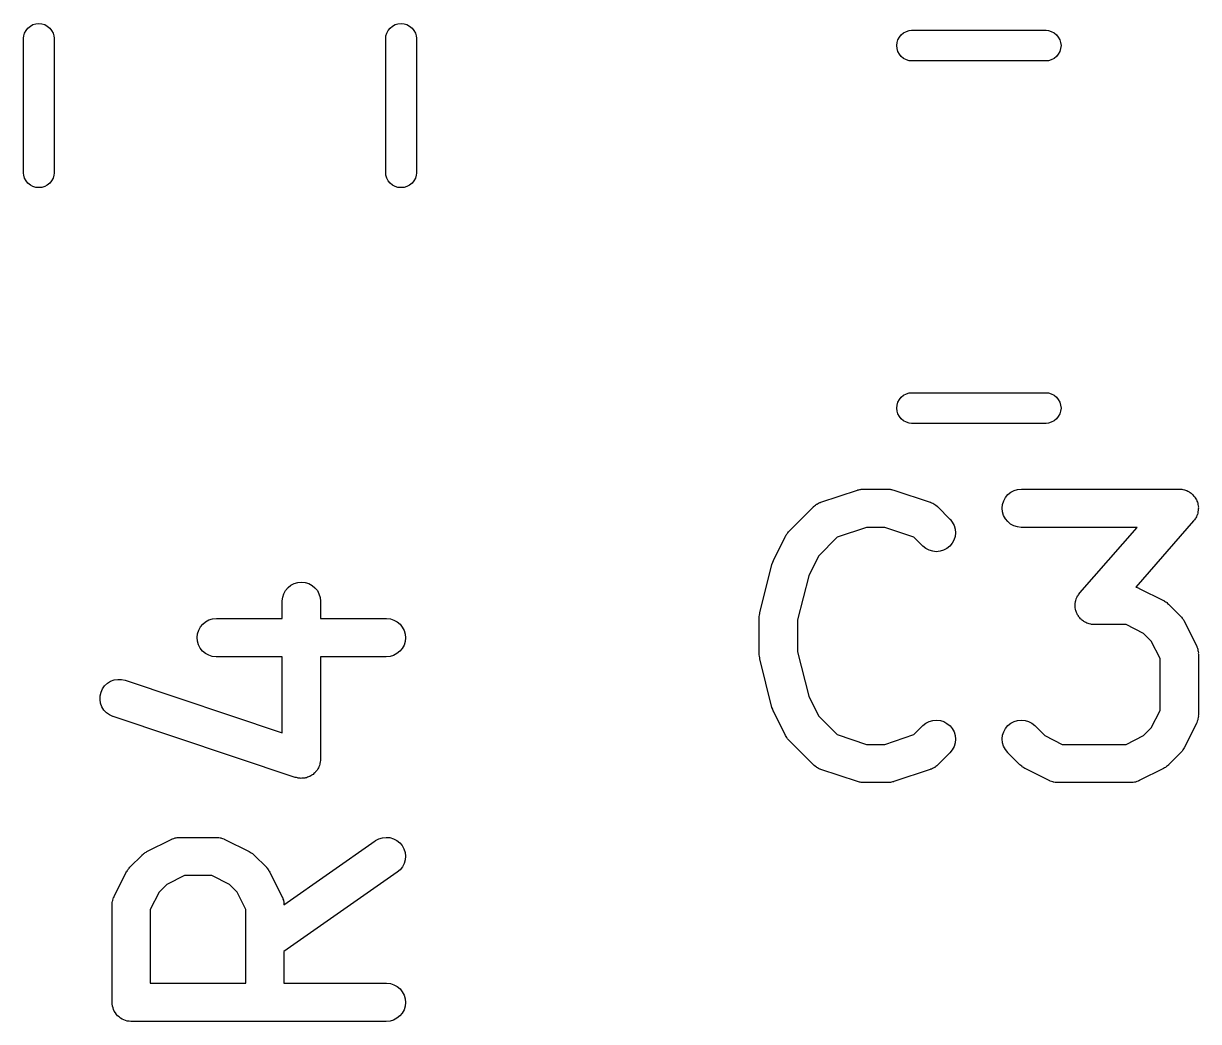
# Model space of a CAD drawing. Extents: x 74.7 to 135.7, y -62.7 to -36.3.
# Drawn here: x 111.73 to 116.336, y -62.113 to -58.203 of the extents above; entities that cross this region are included whole.
import ezdxf

# ---------------------------------------------------------------- set-up
doc = ezdxf.new("R2010")
doc.units = 0
doc.header["$MEASUREMENT"] = 0
doc.layers.add('BLACK', color=7, linetype='CONTINUOUS')

msp = doc.modelspace()

# ---------------------------------------------------------------- linework, layer by layer
at = {"layer": 'BLACK', "linetype": 'CONTINUOUS'}
for p, q in [((111.747, -58.2211), (111.757, -58.2136)), ((111.757, -58.2136), (111.767, -58.208)), ((111.767, -58.208), (111.778, -58.2046)), ((111.778, -58.2046), (111.79, -58.2035)), ((111.79, -58.2035), (111.802, -58.2046)), ((111.802, -58.2046), (111.813, -58.208)), ((111.813, -58.208), (111.823, -58.2136)), ((111.823, -58.2136), (111.833, -58.2211)), ((113.167, -58.2211), (113.177, -58.2136)), ((113.177, -58.2136), (113.187, -58.208)), ((113.187, -58.208), (113.198, -58.2046)), ((113.198, -58.2046), (113.21, -58.2035)), ((113.21, -58.2035), (113.222, -58.2046)), ((113.222, -58.2046), (113.233, -58.208)), ((113.233, -58.208), (113.243, -58.2136)), ((113.243, -58.2136), (113.253, -58.2211)), ((111.73, -58.2608), (111.731, -58.252)), ((111.73, -58.7892), (111.73, -58.2608)), ((111.731, -58.252), (111.734, -58.2407)), ((111.734, -58.2407), (111.74, -58.2303)), ((111.74, -58.2303), (111.747, -58.2211)), ((111.833, -58.2211), (111.84, -58.2303)), ((111.84, -58.2303), (111.846, -58.2407)), ((111.846, -58.2407), (111.849, -58.252)), ((111.849, -58.252), (111.85, -58.2608)), ((111.85, -58.2608), (111.85, -58.7892)), ((113.15, -58.2608), (113.151, -58.252)), ((113.15, -58.7892), (113.15, -58.2608)), ((113.151, -58.252), (113.154, -58.2407)), ((113.154, -58.2407), (113.16, -58.2303)), ((113.16, -58.2303), (113.167, -58.2211)), ((113.253, -58.2211), (113.26, -58.2303)), ((113.26, -58.2303), (113.266, -58.2407)), ((113.266, -58.2407), (113.269, -58.252)), ((113.269, -58.252), (113.27, -58.2608)), ((113.27, -58.2608), (113.27, -58.7892)), ((115.158, -58.2669), (115.164, -58.2565)), ((115.164, -58.2565), (115.171, -58.2474)), ((115.171, -58.2474), (115.18, -58.2399)), ((115.18, -58.2399), (115.191, -58.2343)), ((115.191, -58.2343), (115.202, -58.2309)), ((115.202, -58.2309), (115.211, -58.23)), ((115.211, -58.23), (115.739, -58.23)), ((115.739, -58.23), (115.748, -58.2309)), ((115.748, -58.2309), (115.759, -58.2343)), ((115.759, -58.2343), (115.77, -58.2399)), ((115.77, -58.2399), (115.779, -58.2474)), ((115.779, -58.2474), (115.786, -58.2565)), ((115.786, -58.2565), (115.792, -58.2669)), ((115.153, -58.29), (115.155, -58.2782)), ((115.155, -58.3018), (115.153, -58.29)), ((115.155, -58.2782), (115.158, -58.2669)), ((115.158, -58.3131), (115.155, -58.3018)), ((115.792, -58.2669), (115.795, -58.2782)), ((115.795, -58.3018), (115.792, -58.3131)), ((115.795, -58.2782), (115.797, -58.29)), ((115.797, -58.29), (115.795, -58.3018)), ((115.164, -58.3235), (115.158, -58.3131)), ((115.171, -58.3326), (115.164, -58.3235)), ((115.18, -58.3401), (115.171, -58.3326)), ((115.191, -58.3457), (115.18, -58.3401)), ((115.202, -58.3491), (115.191, -58.3457)), ((115.211, -58.35), (115.202, -58.3491)), ((115.739, -58.35), (115.211, -58.35)), ((115.748, -58.3491), (115.739, -58.35)), ((115.759, -58.3457), (115.748, -58.3491)), ((115.77, -58.3401), (115.759, -58.3457)), ((115.779, -58.3326), (115.77, -58.3401)), ((115.786, -58.3235), (115.779, -58.3326)), ((115.792, -58.3131), (115.786, -58.3235)), ((111.731, -58.798), (111.73, -58.7892)), ((111.734, -58.8093), (111.731, -58.798)), ((111.74, -58.8197), (111.734, -58.8093)), ((111.846, -58.8093), (111.84, -58.8197)), ((111.849, -58.798), (111.846, -58.8093)), ((111.85, -58.7892), (111.849, -58.798)), ((113.151, -58.798), (113.15, -58.7892)), ((113.154, -58.8093), (113.151, -58.798)), ((113.16, -58.8197), (113.154, -58.8093)), ((113.266, -58.8093), (113.26, -58.8197)), ((113.269, -58.798), (113.266, -58.8093)), ((113.27, -58.7892), (113.269, -58.798)), ((111.747, -58.8289), (111.74, -58.8197)), ((111.757, -58.8364), (111.747, -58.8289)), ((111.767, -58.842), (111.757, -58.8364)), ((111.778, -58.8454), (111.767, -58.842)), ((111.79, -58.8465), (111.778, -58.8454)), ((111.802, -58.8454), (111.79, -58.8465)), ((111.813, -58.842), (111.802, -58.8454)), ((111.823, -58.8364), (111.813, -58.842)), ((111.833, -58.8289), (111.823, -58.8364)), ((111.84, -58.8197), (111.833, -58.8289)), ((113.167, -58.8289), (113.16, -58.8197)), ((113.177, -58.8364), (113.167, -58.8289)), ((113.187, -58.842), (113.177, -58.8364)), ((113.198, -58.8454), (113.187, -58.842)), ((113.21, -58.8465), (113.198, -58.8454)), ((113.222, -58.8454), (113.21, -58.8465)), ((113.233, -58.842), (113.222, -58.8454)), ((113.243, -58.8364), (113.233, -58.842)), ((113.253, -58.8289), (113.243, -58.8364)), ((113.26, -58.8197), (113.253, -58.8289)), ((115.155, -59.6982), (115.158, -59.6869)), ((115.158, -59.6869), (115.164, -59.6765)), ((115.164, -59.6765), (115.171, -59.6674)), ((115.171, -59.6674), (115.18, -59.6599)), ((115.18, -59.6599), (115.191, -59.6543)), ((115.191, -59.6543), (115.202, -59.6509)), ((115.202, -59.6509), (115.211, -59.65)), ((115.211, -59.65), (115.739, -59.65)), ((115.739, -59.65), (115.748, -59.6509)), ((115.748, -59.6509), (115.759, -59.6543)), ((115.759, -59.6543), (115.77, -59.6599)), ((115.77, -59.6599), (115.779, -59.6674)), ((115.779, -59.6674), (115.786, -59.6765)), ((115.786, -59.6765), (115.792, -59.6869)), ((115.792, -59.6869), (115.795, -59.6982)), ((115.153, -59.71), (115.155, -59.6982)), ((115.155, -59.7218), (115.153, -59.71)), ((115.158, -59.7331), (115.155, -59.7218)), ((115.164, -59.7435), (115.158, -59.7331)), ((115.792, -59.7331), (115.786, -59.7435)), ((115.795, -59.7218), (115.792, -59.7331)), ((115.795, -59.6982), (115.797, -59.71)), ((115.797, -59.71), (115.795, -59.7218)), ((115.171, -59.7526), (115.164, -59.7435)), ((115.18, -59.7601), (115.171, -59.7526)), ((115.191, -59.7657), (115.18, -59.7601)), ((115.202, -59.7691), (115.191, -59.7657)), ((115.211, -59.77), (115.202, -59.7691)), ((115.739, -59.77), (115.211, -59.77)), ((115.748, -59.7691), (115.739, -59.77)), ((115.759, -59.7657), (115.748, -59.7691)), ((115.77, -59.7601), (115.759, -59.7657)), ((115.779, -59.7526), (115.77, -59.7601)), ((115.786, -59.7435), (115.779, -59.7526)), ((114.856, -60.0788), (114.999, -60.0312)), ((114.999, -60.0312), (115, -60.0309)), ((115, -60.0309), (115.004, -60.03)), ((115.004, -60.03), (115.008, -60.0288)), ((115.008, -60.0288), (115.011, -60.0285)), ((115.011, -60.0285), (115.014, -60.0279)), ((115.014, -60.0279), (115.018, -60.0278)), ((115.018, -60.0278), (115.023, -60.0274)), ((115.023, -60.0274), (115.118, -60.0274)), ((115.118, -60.0274), (115.119, -60.0274)), ((115.119, -60.0274), (115.123, -60.0279)), ((115.123, -60.0279), (115.127, -60.028)), ((115.127, -60.028), (115.13, -60.0287)), ((115.13, -60.0287), (115.133, -60.029)), ((115.133, -60.029), (115.137, -60.0303)), ((115.137, -60.0303), (115.142, -60.0312)), ((115.142, -60.0312), (115.284, -60.0788)), ((115.573, -60.0733), (115.579, -60.0604)), ((115.579, -60.0604), (115.589, -60.0492)), ((115.589, -60.0492), (115.6, -60.0399)), ((115.6, -60.0399), (115.613, -60.033)), ((115.613, -60.033), (115.627, -60.0288)), ((115.627, -60.0288), (115.642, -60.0274)), ((115.642, -60.0274), (116.261, -60.0274)), ((116.261, -60.0274), (116.262, -60.0274)), ((116.262, -60.0274), (116.266, -60.0279)), ((116.266, -60.0279), (116.271, -60.0281)), ((116.271, -60.0281), (116.274, -60.0287)), ((116.274, -60.0287), (116.276, -60.029)), ((116.276, -60.029), (116.281, -60.0304)), ((116.281, -60.0304), (116.285, -60.0315)), ((116.285, -60.0315), (116.288, -60.0326)), ((116.288, -60.0326), (116.29, -60.0334)), ((116.29, -60.0334), (116.294, -60.0357)), ((116.294, -60.0357), (116.299, -60.0377)), ((116.299, -60.0377), (116.301, -60.0392)), ((116.301, -60.0392), (116.303, -60.0405)), ((116.303, -60.0405), (116.307, -60.0435)), ((116.307, -60.0435), (116.31, -60.0463)), ((116.31, -60.0463), (116.312, -60.0482)), ((116.312, -60.0482), (116.314, -60.0499)), ((116.314, -60.0499), (116.317, -60.0536)), ((116.317, -60.0536), (116.32, -60.057)), ((116.32, -60.057), (116.322, -60.0593)), ((116.322, -60.0593), (116.323, -60.0613)), ((116.323, -60.0613), (116.326, -60.0655)), ((114.731, -60.1922), (114.827, -60.097)), ((114.827, -60.0962), (114.829, -60.0949)), ((114.827, -60.097), (114.827, -60.0962)), ((114.829, -60.0949), (114.831, -60.0933)), ((114.831, -60.0933), (114.835, -60.0903)), ((114.835, -60.0903), (114.839, -60.0871)), ((114.839, -60.0871), (114.841, -60.0861)), ((114.841, -60.0861), (114.843, -60.0848)), ((114.843, -60.0848), (114.847, -60.0827)), ((114.847, -60.0827), (114.852, -60.0804)), ((114.852, -60.0804), (114.854, -60.0797)), ((114.854, -60.0797), (114.856, -60.0788)), ((115.284, -60.0788), (115.285, -60.0792)), ((115.285, -60.0792), (115.287, -60.0801)), ((115.287, -60.0801), (115.29, -60.0808)), ((115.29, -60.0808), (115.294, -60.0832)), ((115.294, -60.0832), (115.299, -60.0853)), ((115.299, -60.0853), (115.3, -60.0866)), ((115.3, -60.0866), (115.302, -60.0877)), ((115.302, -60.0877), (115.306, -60.0909)), ((115.306, -60.0909), (115.311, -60.0939)), ((115.311, -60.0939), (115.312, -60.0956)), ((115.312, -60.0956), (115.314, -60.097)), ((115.314, -60.097), (115.361, -60.1446)), ((115.567, -60.1019), (115.568, -60.0873)), ((115.568, -60.1164), (115.567, -60.1019)), ((115.568, -60.0873), (115.573, -60.0733)), ((116.326, -60.0655), (116.328, -60.0695)), ((116.328, -60.0695), (116.329, -60.072)), ((116.329, -60.072), (116.33, -60.0743)), ((116.33, -60.0743), (116.332, -60.0788)), ((116.332, -60.0788), (116.333, -60.0832)), ((116.333, -60.0832), (116.334, -60.0858)), ((116.334, -60.0858), (116.334, -60.0883)), ((116.334, -60.0883), (116.335, -60.093)), ((116.335, -60.093), (116.336, -60.0977)), ((116.336, -60.0977), (116.335, -60.1003)), ((116.335, -60.1003), (116.336, -60.1029)), ((116.336, -60.1029), (116.335, -60.1076)), ((116.335, -60.1076), (116.335, -60.1123)), ((115.361, -60.1446), (115.362, -60.1453)), ((115.362, -60.1453), (115.371, -60.1568)), ((115.572, -60.1305), (115.568, -60.1164)), ((115.579, -60.1434), (115.572, -60.1305)), ((115.588, -60.1549), (115.579, -60.1434)), ((116.317, -60.1518), (116.09, -60.4111)), ((116.32, -60.1479), (116.317, -60.1518)), ((116.323, -60.1443), (116.32, -60.1479)), ((116.324, -60.142), (116.323, -60.1443)), ((116.326, -60.1399), (116.324, -60.142)), ((116.328, -60.1356), (116.326, -60.1399)), ((116.33, -60.1314), (116.328, -60.1356)), ((116.331, -60.1289), (116.33, -60.1314)), ((116.332, -60.1265), (116.331, -60.1289)), ((116.333, -60.122), (116.332, -60.1265)), ((116.334, -60.1175), (116.333, -60.122)), ((116.335, -60.1123), (116.334, -60.1148)), ((116.334, -60.1148), (116.334, -60.1175)), ((114.724, -60.2011), (114.726, -60.1985)), ((114.726, -60.1985), (114.729, -60.1955)), ((114.729, -60.1955), (114.731, -60.1922)), ((115.035, -60.1774), (114.92, -60.2156)), ((115.106, -60.1774), (115.035, -60.1774)), ((115.22, -60.2156), (115.106, -60.1774)), ((115.371, -60.1568), (115.378, -60.1698)), ((115.378, -60.1698), (115.382, -60.1838)), ((115.382, -60.1838), (115.383, -60.1984)), ((115.383, -60.1984), (115.382, -60.213)), ((115.599, -60.1643), (115.588, -60.1549)), ((115.612, -60.1713), (115.599, -60.1643)), ((115.626, -60.1757), (115.612, -60.1713)), ((115.641, -60.1774), (115.626, -60.1757)), ((115.642, -60.1774), (115.641, -60.1774)), ((116.095, -60.1774), (115.642, -60.1774)), ((115.871, -60.4339), (116.095, -60.1774)), ((114.67, -60.3069), (114.717, -60.2117)), ((114.717, -60.2117), (114.718, -60.2108)), ((114.718, -60.2108), (114.72, -60.2072)), ((114.72, -60.2072), (114.722, -60.2035)), ((114.722, -60.2035), (114.724, -60.2011)), ((114.92, -60.2156), (114.846, -60.2897)), ((115.255, -60.2507), (115.22, -60.2156)), ((115.37, -60.2398), (115.361, -60.251)), ((115.377, -60.2269), (115.37, -60.2398)), ((115.382, -60.213), (115.377, -60.2269)), ((114.846, -60.2897), (114.808, -60.3667)), ((115.267, -60.2599), (115.255, -60.2507)), ((115.28, -60.2669), (115.267, -60.2599)), ((115.294, -60.2711), (115.28, -60.2669)), ((115.308, -60.2726), (115.294, -60.2711)), ((115.323, -60.2712), (115.308, -60.2726)), ((115.337, -60.2671), (115.323, -60.2712)), ((115.35, -60.2602), (115.337, -60.2671)), ((115.361, -60.251), (115.35, -60.2602)), ((114.617, -60.5128), (114.664, -60.3223)), ((114.664, -60.3213), (114.665, -60.3209)), ((114.664, -60.3223), (114.664, -60.3213)), ((114.665, -60.3206), (114.667, -60.3141)), ((114.665, -60.3209), (114.665, -60.3206)), ((114.667, -60.3141), (114.67, -60.3076)), ((114.67, -60.3073), (114.67, -60.3069)), ((114.67, -60.3076), (114.67, -60.3073)), ((114.808, -60.3667), (114.764, -60.5402)), ((112.75, -60.4371), (112.757, -60.4243)), ((112.757, -60.4243), (112.767, -60.4131)), ((112.767, -60.4131), (112.778, -60.4039)), ((112.778, -60.4039), (112.791, -60.3971)), ((112.791, -60.3971), (112.805, -60.393)), ((112.805, -60.393), (112.82, -60.3917)), ((112.82, -60.3917), (112.834, -60.3932)), ((112.834, -60.3932), (112.848, -60.3975)), ((112.848, -60.3975), (112.861, -60.4045)), ((112.861, -60.4045), (112.872, -60.4138)), ((112.872, -60.4138), (112.882, -60.4252)), ((112.882, -60.4252), (112.888, -60.4381)), ((116.09, -60.4111), (116.095, -60.4128)), ((116.095, -60.4128), (116.1, -60.4144)), ((116.1, -60.4144), (116.102, -60.4155)), ((116.102, -60.4155), (116.104, -60.4163)), ((116.104, -60.4163), (116.199, -60.4639)), ((112.744, -60.4656), (112.746, -60.4511)), ((112.744, -60.4667), (112.744, -60.4656)), ((112.744, -60.5345), (112.744, -60.4667)), ((112.746, -60.4511), (112.75, -60.4371)), ((112.888, -60.4381), (112.893, -60.4521)), ((112.893, -60.4521), (112.894, -60.4667)), ((112.894, -60.4667), (112.894, -60.5345)), ((115.853, -60.4734), (115.854, -60.4709)), ((115.853, -60.4781), (115.853, -60.4734)), ((115.854, -60.4683), (115.855, -60.4638)), ((115.854, -60.4709), (115.854, -60.4683)), ((115.855, -60.4638), (115.856, -60.4592)), ((115.856, -60.4592), (115.857, -60.4568)), ((115.857, -60.4568), (115.858, -60.4543)), ((115.858, -60.4543), (115.86, -60.4501)), ((115.86, -60.4501), (115.862, -60.4458)), ((115.862, -60.4458), (115.864, -60.4437)), ((115.864, -60.4437), (115.865, -60.4414)), ((115.865, -60.4414), (115.868, -60.4378)), ((115.868, -60.4378), (115.871, -60.4339)), ((116.199, -60.4639), (116.2, -60.4643)), ((116.2, -60.4643), (116.203, -60.4666)), ((116.203, -60.4666), (116.207, -60.4686)), ((116.207, -60.4686), (116.21, -60.4706)), ((116.21, -60.4706), (116.212, -60.4723)), ((116.212, -60.4723), (116.215, -60.4752)), ((116.215, -60.4752), (116.219, -60.4779)), ((114.614, -60.5272), (114.615, -60.5213)), ((114.615, -60.5213), (114.616, -60.5154)), ((114.616, -60.5141), (114.617, -60.5128)), ((114.616, -60.5154), (114.616, -60.5141)), ((115.852, -60.4828), (115.853, -60.4781)), ((115.853, -60.4854), (115.852, -60.4828)), ((115.853, -60.4881), (115.853, -60.4854)), ((115.853, -60.4927), (115.853, -60.4881)), ((115.854, -60.4974), (115.853, -60.4927)), ((115.854, -60.4999), (115.854, -60.4974)), ((115.855, -60.5025), (115.854, -60.4999)), ((115.857, -60.5069), (115.855, -60.5025)), ((115.858, -60.5114), (115.857, -60.5069)), ((115.859, -60.5138), (115.858, -60.5114)), ((115.86, -60.5162), (115.859, -60.5138)), ((115.862, -60.5202), (115.86, -60.5162)), ((115.865, -60.5244), (115.862, -60.5202)), ((116.219, -60.4779), (116.266, -60.5255)), ((112.417, -60.5805), (112.424, -60.5676)), ((112.424, -60.5676), (112.433, -60.5563)), ((112.433, -60.5563), (112.444, -60.5471)), ((112.444, -60.5471), (112.457, -60.5402)), ((112.457, -60.5402), (112.471, -60.536)), ((112.471, -60.536), (112.486, -60.5345)), ((112.486, -60.5345), (112.744, -60.5345)), ((112.894, -60.5345), (113.152, -60.5345)), ((113.152, -60.5345), (113.153, -60.5345)), ((113.153, -60.5345), (113.168, -60.5362)), ((113.168, -60.5362), (113.182, -60.5406)), ((113.182, -60.5406), (113.195, -60.5476)), ((113.195, -60.5476), (113.206, -60.557)), ((113.206, -60.557), (113.215, -60.5685)), ((113.215, -60.5685), (113.222, -60.5814)), ((114.614, -60.5286), (114.614, -60.5272)), ((114.614, -60.5299), (114.614, -60.5286)), ((114.614, -60.531), (114.614, -60.5299)), ((114.614, -60.6738), (114.614, -60.531)), ((114.764, -60.5402), (114.764, -60.6646)), ((115.866, -60.5264), (115.865, -60.5244)), ((115.868, -60.5287), (115.866, -60.5264)), ((115.871, -60.5321), (115.868, -60.5287)), ((115.874, -60.5358), (115.871, -60.5321)), ((115.876, -60.5375), (115.874, -60.5358)), ((115.878, -60.5394), (115.876, -60.5375)), ((115.881, -60.5422), (115.878, -60.5394)), ((115.885, -60.5452), (115.881, -60.5422)), ((115.887, -60.5465), (115.885, -60.5452)), ((115.889, -60.548), (115.887, -60.5465)), ((115.894, -60.55), (115.889, -60.548)), ((115.898, -60.5523), (115.894, -60.55)), ((115.9, -60.5531), (115.898, -60.5523)), ((115.903, -60.5542), (115.9, -60.5531)), ((115.907, -60.5553), (115.903, -60.5542)), ((115.912, -60.5567), (115.907, -60.5553)), ((115.914, -60.557), (115.912, -60.5567)), ((115.917, -60.5576), (115.914, -60.557)), ((115.922, -60.5578), (115.917, -60.5576)), ((115.926, -60.5583), (115.922, -60.5578)), ((115.927, -60.5583), (115.926, -60.5583)), ((116.053, -60.5583), (115.927, -60.5583)), ((116.121, -60.5926), (116.053, -60.5583)), ((116.266, -60.5255), (116.267, -60.5263)), ((116.267, -60.5263), (116.269, -60.5296)), ((116.269, -60.5296), (116.272, -60.5326)), ((116.272, -60.5326), (116.274, -60.5353)), ((116.274, -60.5353), (116.276, -60.5377)), ((116.276, -60.5377), (116.278, -60.5415)), ((116.278, -60.5415), (116.28, -60.545)), ((116.28, -60.545), (116.328, -60.6403)), ((112.411, -60.609), (112.412, -60.5944)), ((112.412, -60.6236), (112.411, -60.609)), ((112.412, -60.5944), (112.417, -60.5805)), ((113.222, -60.5814), (113.226, -60.5955)), ((113.226, -60.5955), (113.227, -60.61)), ((113.227, -60.61), (113.226, -60.6246)), ((116.151, -60.623), (116.121, -60.5926)), ((112.416, -60.6376), (112.412, -60.6236)), ((112.423, -60.6506), (112.416, -60.6376)), ((112.432, -60.662), (112.423, -60.6506)), ((113.215, -60.6515), (113.205, -60.6627)), ((113.222, -60.6386), (113.215, -60.6515)), ((113.226, -60.6246), (113.222, -60.6386)), ((116.186, -60.6915), (116.151, -60.623)), ((116.328, -60.6403), (116.328, -60.6412)), ((116.328, -60.6412), (116.329, -60.6433)), ((116.329, -60.6433), (116.33, -60.6452)), ((116.33, -60.6452), (116.332, -60.6501)), ((116.332, -60.6501), (116.333, -60.6549)), ((116.333, -60.6549), (116.334, -60.6571)), ((116.334, -60.6571), (116.334, -60.6592)), ((116.334, -60.6592), (116.335, -60.6643)), ((112.443, -60.6714), (112.432, -60.662)), ((112.456, -60.6785), (112.443, -60.6714)), ((112.47, -60.6829), (112.456, -60.6785)), ((112.485, -60.6845), (112.47, -60.6829)), ((112.486, -60.6845), (112.485, -60.6845)), ((112.744, -60.6845), (112.486, -60.6845)), ((112.744, -60.9817), (112.744, -60.6845)), ((113.152, -60.6845), (112.894, -60.6845)), ((112.894, -60.6845), (112.894, -61.0857)), ((113.167, -60.6831), (113.152, -60.6845)), ((113.181, -60.6789), (113.167, -60.6831)), ((113.194, -60.672), (113.181, -60.6789)), ((113.205, -60.6627), (113.194, -60.672)), ((114.614, -60.6751), (114.614, -60.6738)), ((114.614, -60.6765), (114.614, -60.6751)), ((114.615, -60.6824), (114.614, -60.6765)), ((114.616, -60.6884), (114.615, -60.6824)), ((114.616, -60.6897), (114.616, -60.6884)), ((114.616, -60.691), (114.616, -60.6897)), ((114.617, -60.692), (114.616, -60.691)), ((114.664, -60.8825), (114.617, -60.692)), ((114.764, -60.6646), (114.808, -60.8381)), ((116.186, -60.8942), (116.186, -60.6915)), ((116.335, -60.6643), (116.336, -60.6694)), ((116.336, -60.6694), (116.335, -60.6716)), ((116.335, -60.6716), (116.336, -60.6738)), ((116.336, -60.6738), (116.336, -60.9119)), ((112.04, -60.8101), (112.048, -60.7982)), ((112.048, -60.7982), (112.059, -60.7882)), ((112.059, -60.7882), (112.071, -60.7804)), ((112.071, -60.7804), (112.085, -60.7752)), ((112.085, -60.7752), (112.1, -60.7728)), ((112.1, -60.7728), (112.114, -60.7732)), ((112.114, -60.7732), (112.128, -60.7765)), ((112.128, -60.7765), (112.744, -60.9817)), ((112.03, -60.8377), (112.034, -60.8234)), ((112.03, -60.8523), (112.03, -60.8377)), ((112.034, -60.8234), (112.04, -60.8101)), ((114.808, -60.8381), (114.846, -60.9151)), ((112.032, -60.8667), (112.03, -60.8523)), ((112.037, -60.8805), (112.032, -60.8667)), ((112.045, -60.8929), (112.037, -60.8805)), ((114.664, -60.8828), (114.664, -60.8825)), ((114.664, -60.8831), (114.664, -60.8828)), ((114.667, -60.8896), (114.664, -60.8831)), ((114.669, -60.8963), (114.667, -60.8896)), ((112.055, -60.9037), (112.045, -60.8929)), ((112.067, -60.9123), (112.055, -60.9037)), ((112.08, -60.9184), (112.067, -60.9123)), ((112.081, -60.9188), (112.08, -60.9184)), ((112.795, -61.1569), (112.081, -60.9188)), ((114.669, -60.8966), (114.669, -60.8963)), ((114.669, -60.8969), (114.669, -60.8966)), ((114.67, -60.8978), (114.669, -60.8969)), ((114.717, -60.9931), (114.67, -60.8978)), ((114.846, -60.9151), (114.92, -60.9892)), ((115.28, -60.9375), (115.295, -60.9334)), ((115.295, -60.9334), (115.309, -60.9321)), ((115.309, -60.9321), (115.324, -60.9337)), ((115.324, -60.9337), (115.338, -60.9381)), ((115.613, -60.9377), (115.627, -60.9335)), ((115.627, -60.9335), (115.642, -60.9321)), ((115.642, -60.9321), (115.656, -60.9336)), ((115.656, -60.9336), (115.67, -60.9379)), ((116.151, -60.9627), (116.186, -60.8942)), ((116.331, -60.9366), (116.33, -60.9414)), ((116.333, -60.9318), (116.331, -60.9366)), ((116.334, -60.9275), (116.333, -60.9296)), ((116.333, -60.9296), (116.333, -60.9318)), ((116.335, -60.9224), (116.334, -60.9275)), ((116.336, -60.913), (116.335, -60.9151)), ((116.335, -60.9151), (116.336, -60.9174)), ((116.336, -60.9174), (116.335, -60.9224)), ((116.336, -60.9119), (116.336, -60.913)), ((115.22, -60.9892), (115.255, -60.9541)), ((115.255, -60.9541), (115.256, -60.9534)), ((115.256, -60.9534), (115.267, -60.9442)), ((115.267, -60.9442), (115.28, -60.9375)), ((115.338, -60.9381), (115.35, -60.9451)), ((115.35, -60.9451), (115.362, -60.9545)), ((115.362, -60.9545), (115.371, -60.9659)), ((115.371, -60.9659), (115.378, -60.9788)), ((115.378, -60.9788), (115.382, -60.9928)), ((115.568, -60.9918), (115.573, -60.9778)), ((115.573, -60.9778), (115.58, -60.965)), ((115.58, -60.965), (115.589, -60.9537)), ((115.589, -60.9537), (115.6, -60.9445)), ((115.6, -60.9445), (115.613, -60.9377)), ((115.67, -60.9379), (115.683, -60.9448)), ((115.683, -60.9448), (115.695, -60.9541)), ((115.695, -60.9541), (115.734, -60.9931)), ((116.121, -60.9931), (116.151, -60.9627)), ((116.328, -60.9454), (116.28, -61.0407)), ((116.329, -60.9434), (116.328, -60.9454)), ((116.33, -60.9414), (116.329, -60.9434)), ((114.72, -60.9966), (114.717, -60.9931)), ((114.722, -61.0004), (114.72, -60.9966)), ((114.724, -61.0028), (114.722, -61.0004)), ((114.725, -61.0055), (114.724, -61.0028)), ((114.728, -61.0085), (114.725, -61.0055)), ((114.731, -61.0118), (114.728, -61.0085)), ((114.731, -61.0126), (114.731, -61.0118)), ((114.827, -61.1078), (114.731, -61.0126)), ((114.92, -60.9892), (115.035, -61.0274)), ((115.035, -61.0274), (115.106, -61.0274)), ((115.106, -61.0274), (115.22, -60.9892)), ((115.382, -61.022), (115.378, -61.036)), ((115.382, -60.9928), (115.383, -61.0074)), ((115.383, -61.0074), (115.382, -61.022)), ((115.567, -61.0064), (115.568, -60.9918)), ((115.568, -61.0209), (115.567, -61.0064)), ((115.572, -61.035), (115.568, -61.0209)), ((115.734, -60.9931), (115.802, -61.0274)), ((115.802, -61.0274), (116.053, -61.0274)), ((116.053, -61.0274), (116.121, -60.9931)), ((115.361, -61.0602), (115.314, -61.1078)), ((115.371, -61.0489), (115.361, -61.0602)), ((115.378, -61.036), (115.371, -61.0489)), ((115.579, -61.048), (115.572, -61.035)), ((115.588, -61.0594), (115.579, -61.048)), ((115.589, -61.0602), (115.588, -61.0594)), ((115.636, -61.1078), (115.589, -61.0602)), ((116.266, -61.0602), (116.219, -61.1078)), ((116.269, -61.0569), (116.266, -61.0602)), ((116.272, -61.0539), (116.269, -61.0569)), ((116.273, -61.0513), (116.272, -61.0539)), ((116.275, -61.0489), (116.273, -61.0513)), ((116.277, -61.0452), (116.275, -61.0489)), ((116.28, -61.0416), (116.277, -61.0452)), ((116.28, -61.0407), (116.28, -61.0416)), ((112.886, -61.1192), (112.884, -61.1233)), ((112.888, -61.1153), (112.886, -61.1192)), ((112.889, -61.1125), (112.888, -61.1153)), ((112.89, -61.1099), (112.889, -61.1125)), ((112.891, -61.1056), (112.89, -61.1099)), ((112.892, -61.1013), (112.891, -61.1056)), ((112.893, -61.0985), (112.892, -61.1013)), ((112.894, -61.0912), (112.893, -61.0957)), ((112.893, -61.0957), (112.893, -61.0985)), ((112.894, -61.0857), (112.894, -61.0868)), ((112.894, -61.0868), (112.894, -61.0912)), ((114.828, -61.1092), (114.827, -61.1078)), ((114.83, -61.1108), (114.828, -61.1092)), ((114.834, -61.1138), (114.83, -61.1108)), ((114.838, -61.1171), (114.834, -61.1138)), ((114.84, -61.1181), (114.838, -61.1171)), ((114.842, -61.1194), (114.84, -61.1181)), ((114.846, -61.1216), (114.842, -61.1194)), ((114.851, -61.124), (114.846, -61.1216)), ((115.298, -61.12), (115.293, -61.122)), ((115.3, -61.1187), (115.298, -61.12)), ((115.302, -61.1177), (115.3, -61.1187)), ((115.306, -61.1145), (115.302, -61.1177)), ((115.31, -61.1115), (115.306, -61.1145)), ((115.311, -61.1099), (115.31, -61.1115)), ((115.313, -61.1085), (115.311, -61.1099)), ((115.314, -61.1078), (115.313, -61.1085)), ((115.64, -61.1105), (115.636, -61.1078)), ((115.643, -61.1134), (115.64, -61.1105)), ((115.645, -61.1151), (115.643, -61.1134)), ((115.648, -61.1171), (115.645, -61.1151)), ((115.651, -61.1191), (115.648, -61.1171)), ((115.655, -61.1214), (115.651, -61.1191)), ((115.656, -61.1218), (115.655, -61.1214)), ((116.203, -61.1196), (116.199, -61.1218)), ((116.206, -61.1177), (116.203, -61.1196)), ((116.209, -61.1157), (116.206, -61.1177)), ((116.211, -61.1141), (116.209, -61.1157)), ((116.214, -61.1112), (116.211, -61.1141)), ((116.218, -61.1085), (116.214, -61.1112)), ((116.219, -61.1078), (116.218, -61.1085)), ((112.8, -61.1579), (112.795, -61.1569)), ((112.804, -61.1592), (112.8, -61.1579)), ((112.807, -61.1595), (112.804, -61.1592)), ((112.81, -61.1601), (112.807, -61.1595)), ((112.814, -61.1602), (112.81, -61.1601)), ((112.819, -61.1607), (112.814, -61.1602)), ((112.821, -61.1605), (112.819, -61.1607)), ((112.824, -61.1605), (112.821, -61.1605)), ((112.829, -61.1598), (112.824, -61.1605)), ((112.833, -61.1594), (112.829, -61.1598)), ((112.836, -61.1586), (112.833, -61.1594)), ((112.839, -61.1581), (112.836, -61.1586)), ((112.843, -61.1565), (112.839, -61.1581)), ((112.847, -61.1553), (112.843, -61.1565)), ((112.85, -61.1539), (112.847, -61.1553)), ((112.852, -61.1529), (112.85, -61.1539)), ((112.856, -61.1505), (112.852, -61.1529)), ((112.86, -61.1485), (112.856, -61.1505)), ((112.862, -61.1467), (112.86, -61.1485)), ((112.865, -61.1452), (112.862, -61.1467)), ((112.868, -61.1421), (112.865, -61.1452)), ((112.872, -61.1393), (112.868, -61.1421)), ((112.873, -61.1371), (112.872, -61.1393)), ((112.875, -61.1351), (112.873, -61.1371)), ((112.878, -61.1315), (112.875, -61.1351)), ((112.881, -61.1281), (112.878, -61.1315)), ((112.882, -61.1256), (112.881, -61.1281)), ((112.884, -61.1233), (112.882, -61.1256)), ((114.853, -61.1246), (114.851, -61.124)), ((114.855, -61.1256), (114.853, -61.1246)), ((114.856, -61.1259), (114.855, -61.1256)), ((114.999, -61.1735), (114.856, -61.1259)), ((115.284, -61.1259), (115.142, -61.1735)), ((115.286, -61.125), (115.284, -61.1259)), ((115.289, -61.1244), (115.286, -61.125)), ((115.293, -61.122), (115.289, -61.1244)), ((115.751, -61.1695), (115.656, -61.1218)), ((116.199, -61.1218), (116.104, -61.1695)), ((115.003, -61.1745), (114.999, -61.1735)), ((115.007, -61.1757), (115.003, -61.1745)), ((115.01, -61.1761), (115.007, -61.1757)), ((115.013, -61.1768), (115.01, -61.1761)), ((115.017, -61.1769), (115.013, -61.1768)), ((115.022, -61.1774), (115.017, -61.1769)), ((115.023, -61.1774), (115.022, -61.1774)), ((115.118, -61.1774), (115.023, -61.1774)), ((115.122, -61.177), (115.118, -61.1774)), ((115.126, -61.1769), (115.122, -61.177)), ((115.129, -61.1763), (115.126, -61.1769)), ((115.132, -61.176), (115.129, -61.1763)), ((115.136, -61.1747), (115.132, -61.176)), ((115.141, -61.1739), (115.136, -61.1747)), ((115.142, -61.1735), (115.141, -61.1739)), ((115.753, -61.1703), (115.751, -61.1695)), ((115.755, -61.1713), (115.753, -61.1703)), ((115.76, -61.1729), (115.755, -61.1713)), ((115.765, -61.1747), (115.76, -61.1729)), ((115.767, -61.1751), (115.765, -61.1747)), ((115.769, -61.1757), (115.767, -61.1751)), ((115.774, -61.1763), (115.769, -61.1757)), ((115.779, -61.1772), (115.774, -61.1763)), ((115.781, -61.1771), (115.779, -61.1772)), ((115.783, -61.1774), (115.781, -61.1771)), ((115.785, -61.1774), (115.783, -61.1774)), ((116.07, -61.1774), (115.785, -61.1774)), ((116.072, -61.1772), (116.07, -61.1774)), ((116.075, -61.1773), (116.072, -61.1772)), ((116.08, -61.1765), (116.075, -61.1773)), ((116.085, -61.176), (116.08, -61.1765)), ((116.087, -61.1753), (116.085, -61.176)), ((116.089, -61.175), (116.087, -61.1753)), ((116.094, -61.1732), (116.089, -61.175)), ((116.099, -61.1717), (116.094, -61.1732)), ((116.101, -61.1707), (116.099, -61.1717)), ((116.103, -61.1699), (116.101, -61.1707)), ((116.104, -61.1695), (116.103, -61.1699)), ((112.312, -61.3984), (112.314, -61.3973)), ((112.314, -61.3973), (112.319, -61.3958)), ((112.319, -61.3958), (112.324, -61.3941)), ((112.324, -61.3941), (112.326, -61.3937)), ((112.326, -61.3937), (112.328, -61.3931)), ((112.328, -61.3931), (112.333, -61.3926)), ((112.333, -61.3926), (112.338, -61.3918)), ((112.338, -61.3918), (112.341, -61.3919)), ((112.341, -61.3919), (112.343, -61.3917)), ((112.343, -61.3917), (112.486, -61.3917)), ((112.486, -61.3917), (112.487, -61.3917)), ((112.487, -61.3917), (112.489, -61.3919)), ((112.489, -61.3919), (112.491, -61.3919)), ((112.491, -61.3919), (112.496, -61.3927)), ((112.496, -61.3927), (112.501, -61.3933)), ((112.501, -61.3933), (112.503, -61.394)), ((112.503, -61.394), (112.506, -61.3943)), ((112.506, -61.3943), (112.51, -61.3962)), ((112.51, -61.3962), (112.515, -61.3977)), ((112.515, -61.3977), (112.517, -61.3988)), ((113.11, -61.4046), (113.123, -61.3976)), ((113.123, -61.3976), (113.137, -61.3932)), ((113.137, -61.3932), (113.152, -61.3917)), ((113.152, -61.3917), (113.166, -61.3929)), ((113.166, -61.3929), (113.18, -61.397)), ((113.18, -61.397), (113.193, -61.4038)), ((112.214, -61.4472), (112.309, -61.3996)), ((112.309, -61.3996), (112.31, -61.3991)), ((112.31, -61.3991), (112.312, -61.3984)), ((112.517, -61.3988), (112.519, -61.3996)), ((112.519, -61.3996), (112.614, -61.4472)), ((112.751, -61.656), (113.109, -61.4052)), ((113.109, -61.4052), (113.11, -61.4046)), ((113.193, -61.4038), (113.205, -61.4129)), ((113.205, -61.4129), (113.214, -61.4241)), ((113.214, -61.4241), (113.221, -61.4369)), ((113.221, -61.4369), (113.226, -61.4508)), ((112.147, -61.5089), (112.195, -61.4613)), ((112.195, -61.4605), (112.199, -61.4579)), ((112.195, -61.4613), (112.195, -61.4605)), ((112.199, -61.4579), (112.202, -61.455)), ((112.202, -61.455), (112.204, -61.4533)), ((112.204, -61.4533), (112.207, -61.4514)), ((112.207, -61.4514), (112.211, -61.4494)), ((112.211, -61.4494), (112.214, -61.4472)), ((112.614, -61.4472), (112.615, -61.4477)), ((112.615, -61.4477), (112.619, -61.45)), ((112.619, -61.45), (112.623, -61.452)), ((112.623, -61.452), (112.625, -61.4539)), ((112.625, -61.4539), (112.628, -61.4556)), ((112.628, -61.4556), (112.631, -61.4586)), ((112.631, -61.4586), (112.634, -61.4613)), ((112.634, -61.4613), (112.682, -61.5089)), ((113.226, -61.48), (113.222, -61.494)), ((113.226, -61.4508), (113.227, -61.4654)), ((113.227, -61.4654), (113.226, -61.48)), ((112.085, -61.6236), (112.133, -61.5284)), ((112.133, -61.5274), (112.136, -61.5239)), ((112.133, -61.5284), (112.133, -61.5274)), ((112.136, -61.5239), (112.138, -61.5202)), ((112.138, -61.5202), (112.14, -61.5178)), ((112.14, -61.5178), (112.141, -61.5151)), ((112.141, -61.5151), (112.144, -61.5121)), ((112.144, -61.5121), (112.147, -61.5089)), ((112.682, -61.5089), (112.682, -61.5096)), ((112.682, -61.5096), (112.685, -61.5129)), ((112.685, -61.5129), (112.688, -61.516)), ((112.688, -61.516), (112.69, -61.5186)), ((112.69, -61.5186), (112.691, -61.5211)), ((112.691, -61.5211), (112.693, -61.5248)), ((112.693, -61.5248), (112.696, -61.5284)), ((112.696, -61.5284), (112.743, -61.6236)), ((113.195, -61.5281), (112.751, -61.839)), ((113.207, -61.5186), (113.195, -61.5281)), ((113.216, -61.5071), (113.207, -61.5186)), ((113.222, -61.494), (113.216, -61.5071)), ((112.292, -61.5759), (112.262, -61.6063)), ((112.361, -61.5417), (112.292, -61.5759)), ((112.468, -61.5417), (112.361, -61.5417)), ((112.537, -61.5759), (112.468, -61.5417)), ((112.567, -61.6063), (112.537, -61.5759)), ((112.082, -61.6325), (112.083, -61.6276)), ((112.083, -61.6276), (112.085, -61.6257)), ((112.085, -61.6257), (112.085, -61.6236)), ((112.262, -61.6063), (112.227, -61.6748)), ((112.601, -61.6748), (112.567, -61.6063)), ((112.743, -61.6236), (112.744, -61.6245)), ((112.744, -61.6245), (112.744, -61.6266)), ((112.744, -61.6266), (112.746, -61.6286)), ((112.077, -61.6561), (112.078, -61.6539)), ((112.077, -61.6571), (112.077, -61.6561)), ((112.077, -62.0381), (112.077, -61.6571)), ((112.078, -61.6466), (112.079, -61.6415)), ((112.078, -61.6517), (112.078, -61.6466)), ((112.078, -61.6539), (112.078, -61.6517)), ((112.079, -61.6415), (112.08, -61.6395)), ((112.08, -61.6373), (112.082, -61.6325)), ((112.08, -61.6395), (112.08, -61.6373)), ((112.746, -61.6286), (112.747, -61.6335)), ((112.747, -61.6335), (112.749, -61.6383)), ((112.749, -61.6383), (112.749, -61.6405)), ((112.749, -61.6405), (112.75, -61.6426)), ((112.75, -61.6426), (112.75, -61.6477)), ((112.75, -61.6477), (112.751, -61.6527)), ((112.751, -61.6527), (112.751, -61.6549)), ((112.751, -61.6549), (112.751, -61.656)), ((112.227, -61.6748), (112.227, -61.9631)), ((112.601, -61.9631), (112.601, -61.6748)), ((112.751, -61.839), (112.751, -61.9631)), ((112.227, -61.9631), (112.601, -61.9631)), ((112.751, -61.9631), (113.152, -61.9631)), ((113.152, -61.9631), (113.153, -61.9631)), ((113.153, -61.9631), (113.168, -61.9647)), ((113.168, -61.9647), (113.182, -61.9692)), ((113.182, -61.9692), (113.195, -61.9762)), ((113.195, -61.9762), (113.206, -61.9856)), ((113.206, -61.9856), (113.215, -61.997)), ((112.078, -62.0451), (112.077, -62.0381)), ((113.215, -61.997), (113.222, -62.01)), ((113.222, -62.01), (113.226, -62.024)), ((113.226, -62.024), (113.227, -62.0386)), ((113.227, -62.0386), (113.226, -62.0532)), ((112.079, -62.0521), (112.078, -62.0451)), ((112.079, -62.0524), (112.079, -62.0521)), ((112.079, -62.0527), (112.079, -62.0524)), ((112.081, -62.0594), (112.079, -62.0527)), ((112.083, -62.0662), (112.081, -62.0594)), ((112.083, -62.0664), (112.083, -62.0662)), ((112.083, -62.0667), (112.083, -62.0664)), ((112.086, -62.0729), (112.083, -62.0667)), ((112.09, -62.0792), (112.086, -62.0729)), ((112.09, -62.0794), (112.09, -62.0792)), ((112.09, -62.0796), (112.09, -62.0794)), ((112.094, -62.0851), (112.09, -62.0796)), ((112.099, -62.0906), (112.094, -62.0851)), ((113.215, -62.08), (113.205, -62.0913)), ((113.222, -62.0672), (113.215, -62.08)), ((113.226, -62.0532), (113.222, -62.0672)), ((112.099, -62.0907), (112.099, -62.0906)), ((112.099, -62.0909), (112.099, -62.0907)), ((112.105, -62.0954), (112.099, -62.0909)), ((112.11, -62.1), (112.105, -62.0954)), ((112.11, -62.1001), (112.11, -62.1)), ((112.11, -62.1003), (112.11, -62.1001)), ((112.117, -62.1036), (112.11, -62.1003)), ((112.123, -62.107), (112.117, -62.1036)), ((112.123, -62.1071), (112.123, -62.107)), ((112.123, -62.1072), (112.123, -62.1071)), ((112.13, -62.1093), (112.123, -62.1072)), ((112.137, -62.1115), (112.13, -62.1093)), ((112.137, -62.1116), (112.137, -62.1115)), ((112.137, -62.1115), (112.137, -62.1115)), ((112.144, -62.1123), (112.137, -62.1116)), ((112.151, -62.1131), (112.144, -62.1123)), ((112.152, -62.1131), (112.151, -62.1131)), ((113.152, -62.1131), (112.152, -62.1131)), ((112.152, -62.1131), (112.152, -62.1131)), ((112.152, -62.1131), (112.152, -62.1131)), ((112.152, -62.1131), (112.152, -62.1131)), ((113.167, -62.1117), (113.152, -62.1131)), ((113.181, -62.1074), (113.167, -62.1117)), ((113.194, -62.1006), (113.181, -62.1074)), ((113.205, -62.0913), (113.194, -62.1006))]:
    msp.add_line(p, q, dxfattribs=at)

doc.saveas('drawing.dxf')
